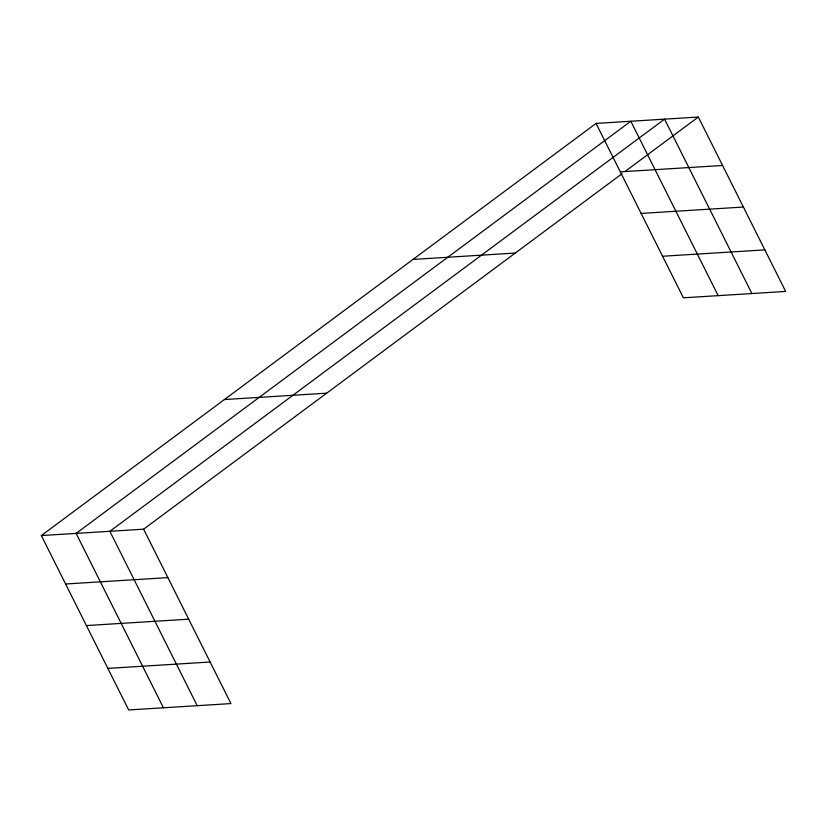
<?xml version="1.0" encoding="UTF-8"?>
<svg xmlns="http://www.w3.org/2000/svg" width="827" height="827" viewBox="0 0 827 827"><rect width="100%" height="100%" fill="white"/><g stroke="black" fill="none" stroke-linecap="round" stroke-linejoin="round"><path stroke-width="1.24" d="M41.35 535.565L143.619 529.187L230.94 703.581L128.681 709.959L41.35 535.565L596.06 123.419L698.319 117.041L785.65 291.435L683.381 297.813L596.06 123.419M143.619 529.187L622.049 173.711M625.098 171.437L698.319 117.041M620.312 171.851L722.571 165.472M641.121 213.418L743.39 207.039M413.004 259.43L515.262 253.052M662.572 256.246L764.83 249.868M224.406 399.555L326.665 393.176M65.602 583.996L167.871 577.618M86.421 625.563L188.68 619.185M107.861 668.392L210.13 662.013M751.898 293.533L664.577 119.14L109.867 531.296L197.198 705.689M718.156 295.642L630.825 121.249L76.115 533.405L163.446 707.788"/></g></svg>
